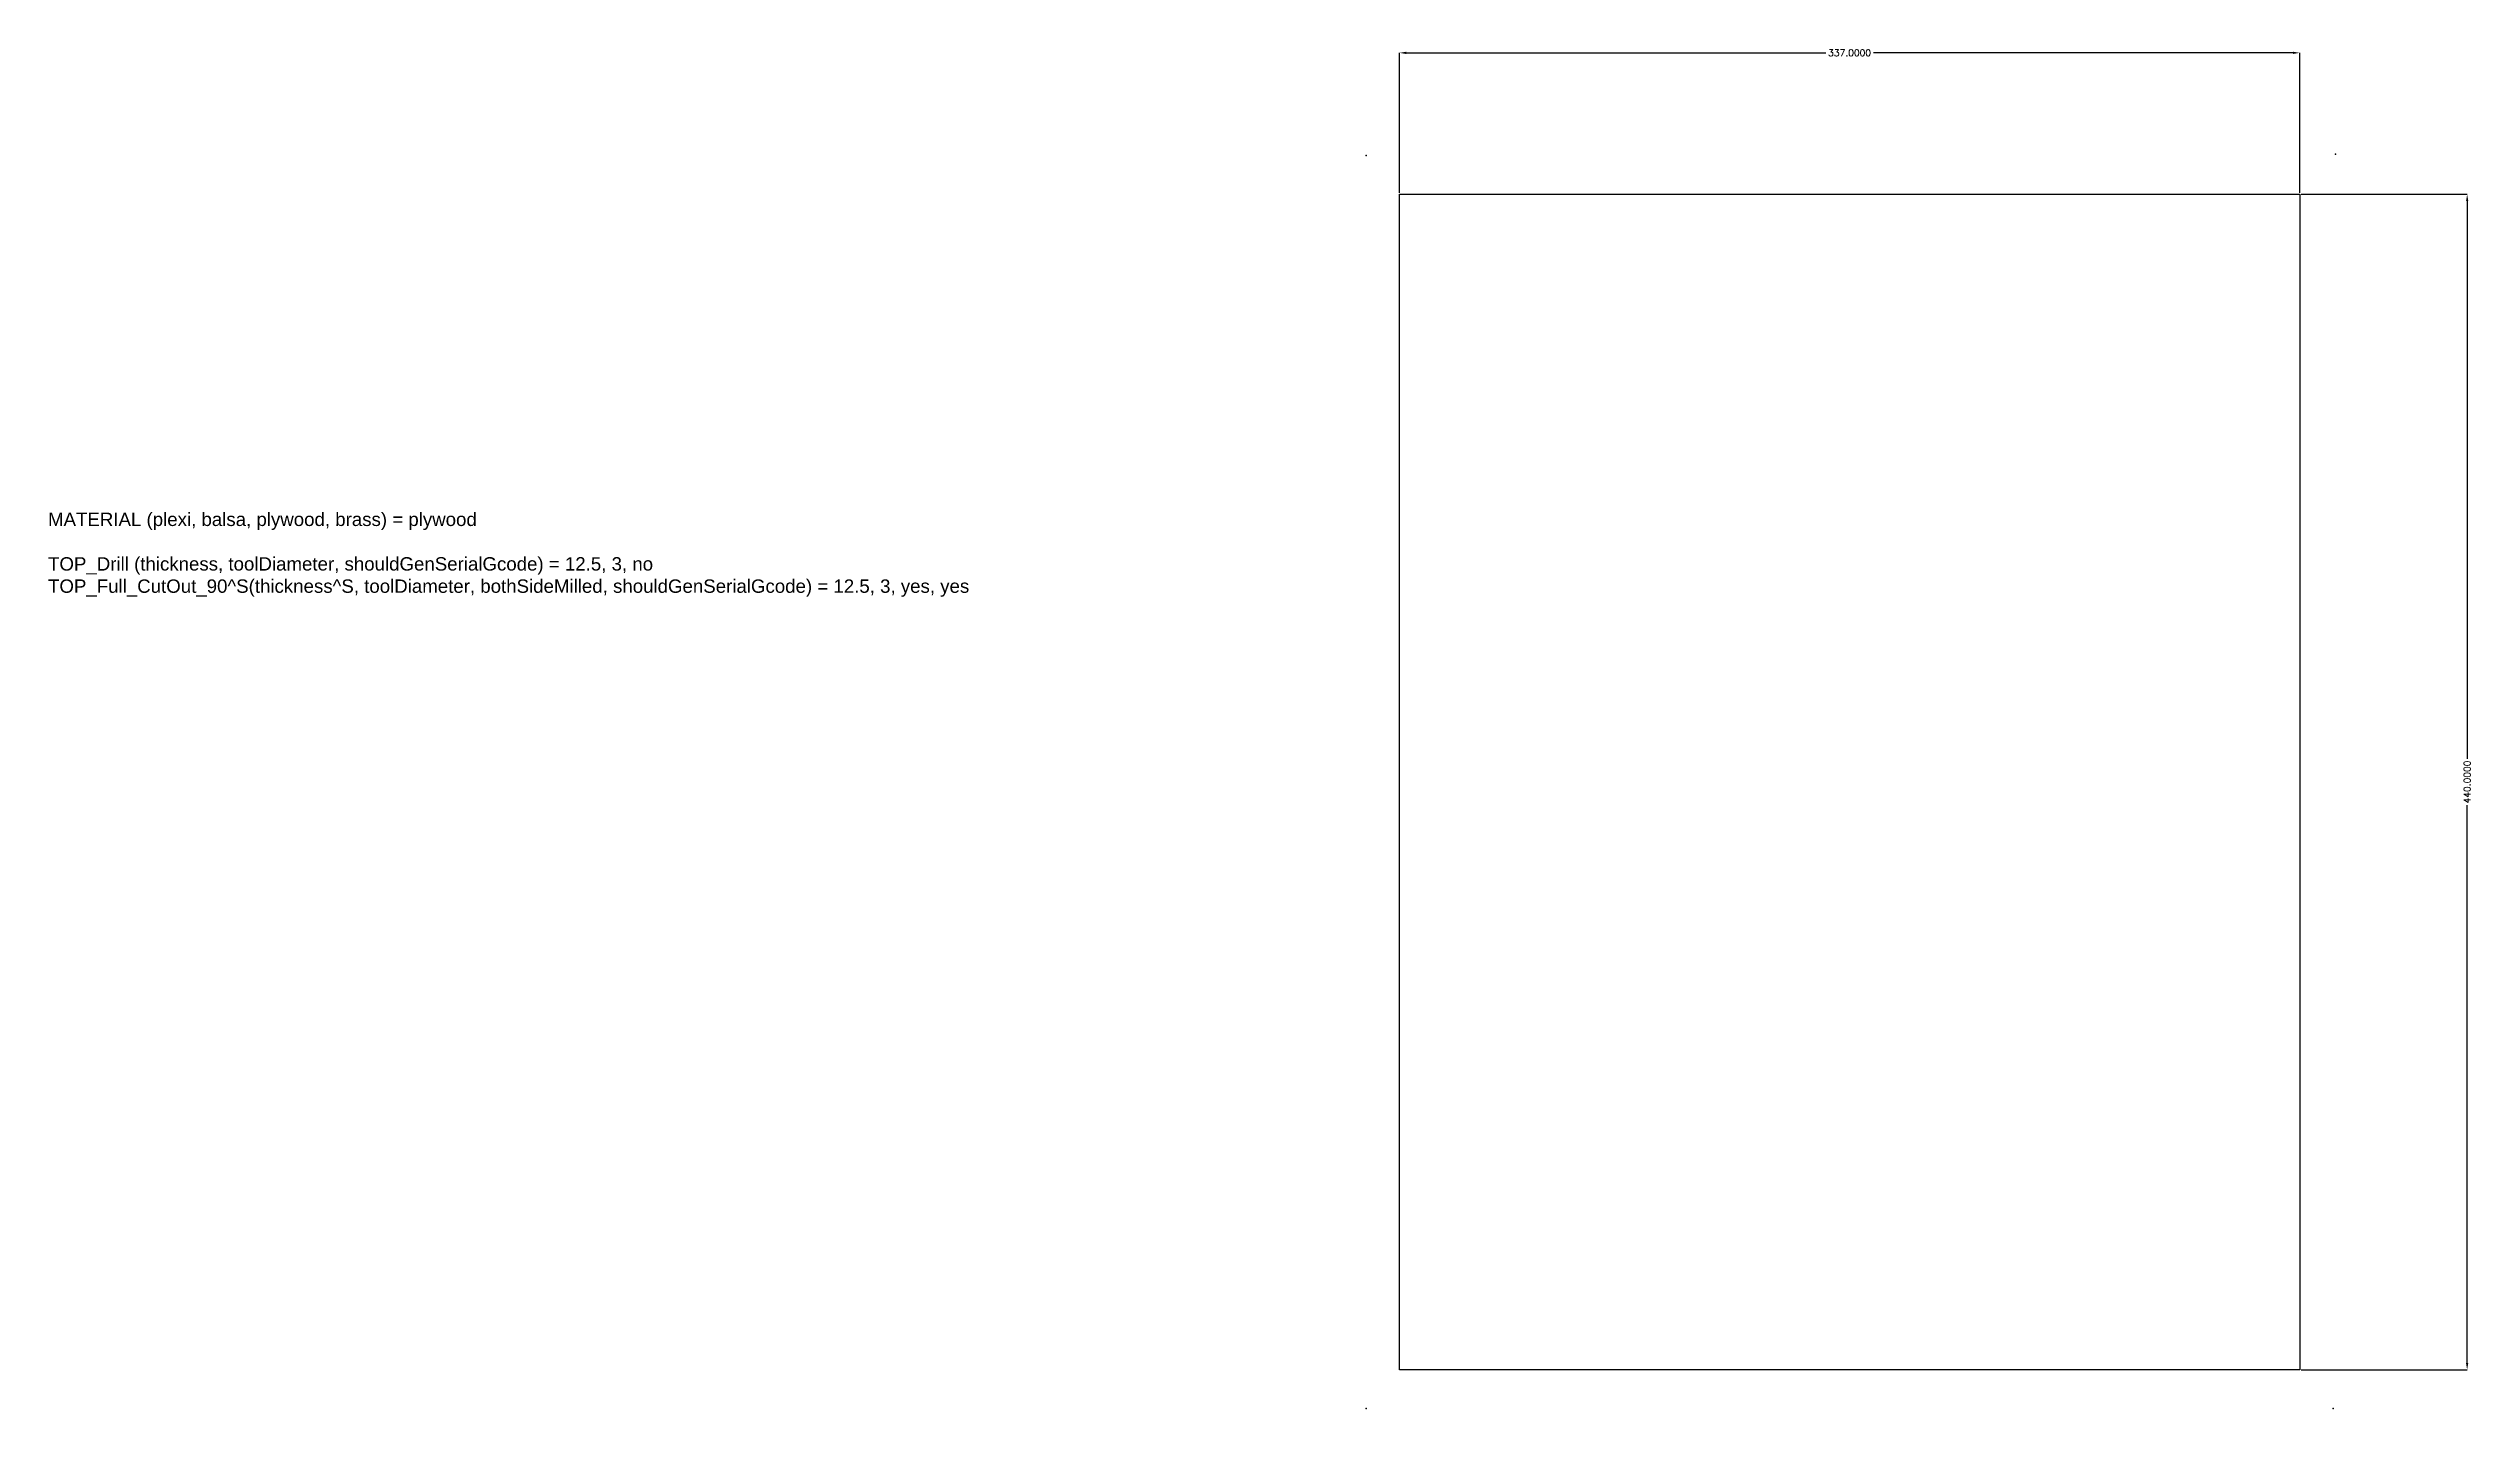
# Model space of a CAD drawing. Header units: millimetres. Extents: x 126 to 1033, y 225 to 734.
import ezdxf

# ---------------------------------------------------------------- set-up
doc = ezdxf.new("R2010")
doc.units = ezdxf.units.MM
doc.layers.add('DIMENSION', color=3, linetype='Continuous', lineweight=25)
doc.layers.add('TOP_Drill', color=1, linetype='Continuous')
doc.layers.add('TOP_Full_CutOut_90', color=7, linetype='Continuous')
doc.styles.get("Standard").update_dxf_attribs({"font": 'txt.shx'})
doc.dimstyles.get("Standard").update_dxf_attribs({"dimscale": 100, "dimtxt": 2.5, "dimasz": 2.5, "dimexe": 0, "dimexo": 0.5, "dimgap": 1, "dimtad": 0, "dimtoh": 1, "dimdec": 4, "dimzin": 0, "dimdsep": 46, "dimtxsty": 'Standard', "dimcen": 2.5, "dimadec": 0, "dimazin": 0, "dimtfac": 1, "dimtdec": 4, "dimtofl": 0, "dimtmove": 0, "dimatfit": 3, "dimfxl": 1, "dimtolj": 1, "dimtzin": 0, "dimarcsym": 0})

# ---------------------------------------------------------------- blocks, each defined once
blk = doc.blocks.new('*D16')
at = {"layer": 'Defpoints', "color": 0}
for p in [(968.329339, 732.78364), (631.329339, 679.856209), (968.329339, 679.856209)]:
    blk.add_point(p, dxfattribs=at)
at = {"layer": 'DIMENSION', "color": 0, "lineweight": -2}
for p, q in [((631.329339, 680.356209), (631.329339, 732.78364)), ((633.829339, 732.78364), (790.912672, 732.78364)), ((965.829339, 732.78364), (808.746006, 732.78364)), ((968.329339, 680.356209), (968.329339, 732.78364))]:
    blk.add_line(p, q, dxfattribs=at)
at = {"layer": 'DIMENSION', "color": 0}
for points in [[(633.829339, 733.200307), (633.829339, 732.366974), (631.329339, 732.78364)], [(965.829339, 732.366974), (965.829339, 733.200307), (968.329339, 732.78364)]]:
    blk.add_solid(points, dxfattribs=at)
at = {"layer": 'DIMENSION', "color": 0, "insert": (799.829339, 732.78364), "char_height": 2.5, "attachment_point": 5}
blk.add_mtext('\\A1;337.0000', dxfattribs=at)
blk = doc.blocks.new('*D17')
at = {"layer": 'Defpoints', "color": 0}
for p in [(968.329339, 679.856209), (968.329339, 239.856209), (1031.032225, 239.856209)]:
    blk.add_point(p, dxfattribs=at)
at = {"layer": 'DIMENSION', "color": 0, "lineweight": -2}
for p, q in [((968.829339, 679.856209), (1031.032225, 679.856209)), ((1031.032225, 677.356209), (1031.032225, 468.564542)), ((1031.032225, 242.356209), (1031.032225, 451.147876)), ((968.829339, 239.856209), (1031.032225, 239.856209))]:
    blk.add_line(p, q, dxfattribs=at)
at = {"layer": 'DIMENSION', "color": 0}
for points in [[(1031.448891, 677.356209), (1030.615558, 677.356209), (1031.032225, 679.856209)], [(1030.615558, 242.356209), (1031.448891, 242.356209), (1031.032225, 239.856209)]]:
    blk.add_solid(points, dxfattribs=at)
at = {"layer": 'DIMENSION', "color": 0, "insert": (1031.032225, 459.856209), "char_height": 2.5, "attachment_point": 5, "rotation": 90}
blk.add_mtext('\\A1;440.0000', dxfattribs=at)

msp = doc.modelspace()

# ---------------------------------------------------------------- linework, layer by layer
at = {"layer": 'TOP_Drill'}
for p in [(618.829339, 694.356209), (981.755115, 694.819097), (618.829339, 225.356209), (980.829339, 225.356209)]:
    msp.add_point(p, dxfattribs=at)
at = {"layer": 'TOP_Full_CutOut_90'}
msp.add_lwpolyline([(631.329339, 239.856209), (631.329339, 679.856209), (968.329339, 679.856209), (968.329339, 239.856209)], close=True, dxfattribs=at)

# ---------------------------------------------------------------- texts
at = {"insert": (125.386891, 560.682597), "char_height": 5, "width": 378.90625, "attachment_point": 1}
msp.add_mtext('{\\f@Arial Unicode MS|b0|i0|c238|p34;MATERIAL (plexi, balsa, plywood, brass) = plywood^J\\PTOP_Drill (thickness, toolDiameter, shouldGenSerialGcode) = 12.5, 3, no^JTOP_Full_CutOut_90^S(thickness^S, toolDiameter, bothSideMilled, shouldGenSerialGcode) = 12.5, 3, yes, yes}', dxfattribs=at)

# ---------------------------------------------------------------- dimensions: what is measured, and where the dimension line sits
at = {"layer": 'DIMENSION'}
dim = msp.add_linear_dim(base=(968.329339, 732.78364), p1=(631.329339, 679.856209), p2=(968.329339, 679.856209), dimstyle='Standard', override={"dimscale": 1, "dimlfac": 1, "dimtxsty": 'Standard', "dimsah": 1, "dimtolj": 1}, dxfattribs=at)
dim.commit()
dim.dimension.update_dxf_attribs({"geometry": '*D16', "text_midpoint": (799.829339, 732.78364)})
dim = msp.add_linear_dim(base=(1031.032225, 239.856209), p1=(968.329339, 679.856209), p2=(968.329339, 239.856209), angle=270, dimstyle='Standard', override={"dimscale": 1, "dimlfac": 1, "dimtxsty": 'Standard', "dimsah": 1, "dimtolj": 1}, dxfattribs=at)
dim.commit()
dim.dimension.update_dxf_attribs({"geometry": '*D17', "text_midpoint": (1031.032225, 459.856209)})

doc.saveas('drawing.dxf')
